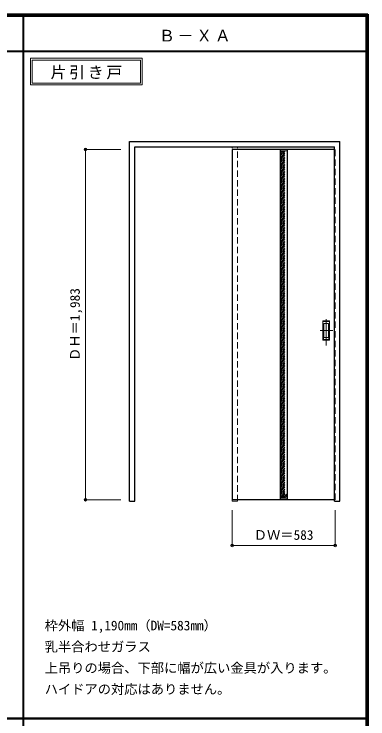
# Model space of a CAD drawing. Units: millimetres, scale not verified. Extents: x -6000 to 5700, y -4307 to 4175.
# Drawn here: x 3699 to 5700, y 186 to 4175 of the extents above; entities that cross this region are included whole.
import ezdxf
from ezdxf.enums import TextEntityAlignment as Align

# ---------------------------------------------------------------- set-up
doc = ezdxf.new("R2010")
doc.units = ezdxf.units.MM
doc.header["$LTSCALE"] = 30
doc.header["$PDMODE"] = 32
doc.header["$PDSIZE"] = 15
doc.linetypes.add('CHAIN1', pattern=[8, 5, -1, 1, -1])
doc.linetypes.add('DASHED1', pattern=[1.8, 1.2, -0.6])
for name, color, linetype, lineweight in [('0-2_扉', 4, 'DASHED1', 9), ('0-3_仕上げ', 7, 'Continuous', 18), ('0-4_枠', 3, 'Continuous', 25), ('0-6_引手', 7, 'Continuous', 18), ('0-A_文字', 7, 'Continuous', 18), ('0-B_寸法', 7, 'Continuous', 9), ('0-C_ハッチ', 4, 'DASHED1', 9), ('F-1_枠', 6, 'Continuous', 40)]:
    doc.layers.add(name, color=color, linetype=linetype, lineweight=lineweight)
doc.styles.add('ＭＳ ゴシック', font='')
doc.styles.get('ＭＳ ゴシック').set_extended_font_data('MS Gothic')

msp = doc.modelspace()

# ---------------------------------------------------------------- linework, layer by layer
at = {"layer": '0-2_扉', "color": 3, "linetype": 'Continuous', "lineweight": 25}
for p, q in [((5512, 3409.5), (4932, 3409.5)), ((4932, 3409.5), (4932, 1426.5)), ((5512, 1426.5), (4932, 1426.5))]:
    msp.add_line(p, q, dxfattribs=at)
at = {"layer": '0-2_扉'}
for p, q in [((4932, 3409.5), (4932, 3405.5)), ((5512, 3409.5), (5515, 3409.5))]:
    msp.add_line(p, q, dxfattribs=at)
msp.add_lwpolyline([(5512, 1426.5), (5515, 1426.5), (5515, 3409.5)], dxfattribs=at)
at = {"layer": '0-3_仕上げ', "color": 3, "lineweight": 25}
for p, q in [((5204.5, 3409.5), (5204.5, 1426.5)), ((5242.5, 3409.5), (5242.5, 1426.5))]:
    msp.add_line(p, q, dxfattribs=at)
at = {"layer": '0-3_仕上げ'}
for p, q in [((5204.5, 3401.5), (5242.5, 3401.5)), ((5204.5, 1434.5), (5242.5, 1434.5))]:
    msp.add_line(p, q, dxfattribs=at)
at = {"layer": '0-4_枠'}
for p, q in [((4352, 1418), (4352, 3453)), ((4352, 3453), (5542, 3453)), ((5542, 1418), (5542, 3453)), ((4382, 3423), (5512, 3423)), ((5512, 1418), (5512, 3423)), ((5512, 1418), (5542, 1418))]:
    msp.add_line(p, q, dxfattribs=at)
at = {"layer": '0-4_枠', "color": 4, "linetype": 'DASHED1', "lineweight": 9}
for p, q in [((4932, 1418), (4932, 3423)), ((4962, 1418), (4962, 3423)), ((4932, 1418), (4962, 1418))]:
    msp.add_line(p, q, dxfattribs=at)
at = {"layer": '0-4_枠'}
msp.add_lwpolyline([(4352, 1418), (4382, 1418), (4382, 3423)], dxfattribs=at)
at = {"layer": '0-6_引手'}
for p, q in [((5483, 2439), (5445, 2439)), ((5445, 2329), (5445, 2439)), ((5483, 2439), (5445, 2439)), ((5445, 2329), (5445, 2439)), ((5483, 2329), (5483, 2439)), ((5483, 2329), (5483, 2439)), ((5476.5, 2423), (5451.5, 2423)), ((5451.5, 2345), (5451.5, 2423)), ((5476.5, 2423), (5451.5, 2423)), ((5451.5, 2345), (5451.5, 2423)), ((5476.5, 2345), (5476.5, 2423)), ((5476.5, 2345), (5476.5, 2423)), ((5483, 2329), (5445, 2329)), ((5483, 2329), (5445, 2329)), ((5476.5, 2345), (5451.5, 2345)), ((5476.5, 2345), (5451.5, 2345))]:
    msp.add_line(p, q, dxfattribs=at)
at = {"layer": '0-6_引手', "linetype": 'DASHED1'}
for p, q in [((5448, 2333), (5448, 2435)), ((5448, 2333), (5448, 2435)), ((5480, 2333), (5448, 2333)), ((5480, 2333), (5448, 2333))]:
    msp.add_line(p, q, dxfattribs=at)
at = {"layer": '0-6_引手', "linetype": 'CHAIN1'}
for p, q in [((5464, 2298.77), (5464, 2469.62)), ((5464, 2298.77), (5464, 2469.62)), ((5502.07, 2384), (5429.56, 2384)), ((5502.07, 2384), (5429.56, 2384))]:
    msp.add_line(p, q, dxfattribs=at)
at = {"layer": '0-6_引手', "linetype": 'DASHED1'}
msp.add_lwpolyline([(5480, 2333), (5480, 2435), (5448, 2435)], dxfattribs=at)
msp.add_lwpolyline([(5480, 2333), (5480, 2435), (5448, 2435)], dxfattribs=at)
at = {"layer": '0-A_文字'}
for p, q in [((3792, 3925), (3792, 3775)), ((3802, 3915), (3802, 3785)), ((3802, 3915), (4413.03, 3915)), ((4413.03, 3915), (4413.03, 3785)), ((3792, 3775), (4423.03, 3775)), ((3802, 3785), (4413.03, 3785))]:
    msp.add_line(p, q, dxfattribs=at)
msp.add_lwpolyline([(3792, 3925), (4423.03, 3925), (4423.03, 3775)], dxfattribs=at)
at = {"layer": '0-B_寸法', "color": 4}
for p, q in [((4102, 3409.5), (4102, 1426.5)), ((4102, 3409.5), (4302, 3409.5)), ((4102, 1426.5), (4302, 1426.5)), ((5515, 1168), (5515, 1368))]:
    msp.add_line(p, q, dxfattribs=at)
msp.add_lwpolyline([(5515, 1168), (4932, 1168), (4932, 1368)], dxfattribs=at)
at = {"layer": '0-B_寸法'}
for p in [(4102, 3409.5), (4102, 1426.5), (4932, 1168), (5515, 1168)]:
    msp.add_point(p, dxfattribs=at)
at = {"layer": '0-C_ハッチ'}
for p, q in [((5204.5, 3391.8), (5214.2, 3401.5)), ((5204.5, 3372), (5234, 3401.5)), ((5204.5, 3381.9), (5224.1, 3401.5)), ((5204.5, 3362.1), (5242.5, 3400.1)), ((5204.5, 3352.2), (5242.5, 3390.2)), ((5204.5, 3342.3), (5242.5, 3380.3)), ((5204.5, 3332.4), (5242.5, 3370.4)), ((5204.5, 3322.5), (5242.5, 3360.5)), ((5204.5, 3312.6), (5242.5, 3350.6)), ((5204.5, 3302.7), (5242.5, 3340.7)), ((5204.5, 3292.8), (5242.5, 3330.8)), ((5204.5, 3282.91), (5242.5, 3320.91)), ((5204.5, 3273.01), (5242.5, 3311.01)), ((5204.5, 3263.11), (5242.5, 3301.11)), ((5204.5, 3253.21), (5242.5, 3291.21)), ((5204.5, 3243.31), (5242.5, 3281.31)), ((5204.5, 3233.41), (5242.5, 3271.41)), ((5204.5, 3223.51), (5242.5, 3261.51)), ((5204.5, 3213.61), (5242.5, 3251.61)), ((5204.5, 3203.71), (5242.5, 3241.71)), ((5204.5, 3193.81), (5242.5, 3231.81)), ((5204.5, 3183.91), (5242.5, 3221.91)), ((5204.5, 3174.01), (5242.5, 3212.01)), ((5204.5, 3164.11), (5242.5, 3202.11)), ((5204.5, 3154.21), (5242.5, 3192.21)), ((5204.5, 3144.31), (5242.5, 3182.31)), ((5204.5, 3134.41), (5242.5, 3172.41)), ((5204.5, 3124.51), (5242.5, 3162.51)), ((5204.5, 3114.61), (5242.5, 3152.61)), ((5204.5, 3104.71), (5242.5, 3142.71)), ((5204.5, 3094.81), (5242.5, 3132.81)), ((5204.5, 3084.92), (5242.5, 3122.92)), ((5204.5, 3075.02), (5242.5, 3113.02)), ((5204.5, 3065.12), (5242.5, 3103.12)), ((5204.5, 3055.22), (5242.5, 3093.22)), ((5204.5, 3045.32), (5242.5, 3083.32)), ((5204.5, 3035.42), (5242.5, 3073.42)), ((5204.5, 3025.52), (5242.5, 3063.52)), ((5204.5, 3015.62), (5242.5, 3053.62)), ((5204.5, 3005.72), (5242.5, 3043.72)), ((5204.5, 2995.82), (5242.5, 3033.82)), ((5204.5, 2985.92), (5242.5, 3023.92)), ((5204.5, 2976.02), (5242.5, 3014.02)), ((5204.5, 2966.12), (5242.5, 3004.12)), ((5204.5, 2956.22), (5242.5, 2994.22)), ((5204.5, 2946.32), (5242.5, 2984.32)), ((5204.5, 2936.42), (5242.5, 2974.42)), ((5204.5, 2926.52), (5242.5, 2964.52)), ((5204.5, 2916.62), (5242.5, 2954.62)), ((5204.5, 2906.72), (5242.5, 2944.72)), ((5204.5, 2896.82), (5242.5, 2934.82)), ((5204.5, 2886.93), (5242.5, 2924.93)), ((5204.5, 2877.03), (5242.5, 2915.03)), ((5204.5, 2867.13), (5242.5, 2905.13)), ((5204.5, 2857.23), (5242.5, 2895.23)), ((5204.5, 2847.33), (5242.5, 2885.33)), ((5204.5, 2837.43), (5242.5, 2875.43)), ((5204.5, 2827.53), (5242.5, 2865.53)), ((5204.5, 2817.63), (5242.5, 2855.63)), ((5204.5, 2807.73), (5242.5, 2845.73)), ((5204.5, 2797.83), (5242.5, 2835.83)), ((5204.5, 2787.93), (5242.5, 2825.93)), ((5204.5, 2778.03), (5242.5, 2816.03)), ((5204.5, 2768.13), (5242.5, 2806.13)), ((5204.5, 2758.23), (5242.5, 2796.23)), ((5204.5, 2748.33), (5242.5, 2786.33)), ((5204.5, 2738.43), (5242.5, 2776.43)), ((5204.5, 2728.53), (5242.5, 2766.53)), ((5204.5, 2718.63), (5242.5, 2756.63)), ((5204.5, 2708.73), (5242.5, 2746.73)), ((5204.5, 2698.83), (5242.5, 2736.83)), ((5204.5, 2688.94), (5242.5, 2726.94)), ((5204.5, 2679.04), (5242.5, 2717.04)), ((5204.5, 2669.14), (5242.5, 2707.14)), ((5204.5, 2659.24), (5242.5, 2697.24)), ((5204.5, 2649.34), (5242.5, 2687.34)), ((5204.5, 2639.44), (5242.5, 2677.44)), ((5204.5, 2629.54), (5242.5, 2667.54)), ((5204.5, 2619.64), (5242.5, 2657.64)), ((5204.5, 2609.74), (5242.5, 2647.74)), ((5204.5, 2599.84), (5242.5, 2637.84)), ((5204.5, 2589.94), (5242.5, 2627.94)), ((5204.5, 2580.04), (5242.5, 2618.04)), ((5204.5, 2570.14), (5242.5, 2608.14)), ((5204.5, 2560.24), (5242.5, 2598.24)), ((5204.5, 2550.34), (5242.5, 2588.34)), ((5204.5, 2540.44), (5242.5, 2578.44)), ((5204.5, 2530.54), (5242.5, 2568.54)), ((5204.5, 2520.64), (5242.5, 2558.64)), ((5204.5, 2510.74), (5242.5, 2548.74)), ((5204.5, 2500.84), (5242.5, 2538.84)), ((5204.5, 2490.95), (5242.5, 2528.95)), ((5204.5, 2481.05), (5242.5, 2519.05)), ((5204.5, 2471.15), (5242.5, 2509.15)), ((5204.5, 2461.25), (5242.5, 2499.25)), ((5204.5, 2451.35), (5242.5, 2489.35)), ((5204.5, 2441.45), (5242.5, 2479.45)), ((5204.5, 2431.55), (5242.5, 2469.55)), ((5204.5, 2421.65), (5242.5, 2459.65)), ((5204.5, 2411.75), (5242.5, 2449.75)), ((5204.5, 2401.85), (5242.5, 2439.85)), ((5204.5, 2391.95), (5242.5, 2429.95)), ((5204.5, 2382.05), (5242.5, 2420.05)), ((5204.5, 2372.15), (5242.5, 2410.15)), ((5204.5, 2362.25), (5242.5, 2400.25)), ((5204.5, 2352.35), (5242.5, 2390.35)), ((5204.5, 2342.45), (5242.5, 2380.45)), ((5204.5, 2332.55), (5242.5, 2370.55)), ((5204.5, 2322.65), (5242.5, 2360.65)), ((5204.5, 2312.75), (5242.5, 2350.75)), ((5204.5, 2302.86), (5242.5, 2340.86)), ((5204.5, 2292.96), (5242.5, 2330.96)), ((5204.5, 2283.06), (5242.5, 2321.06)), ((5204.5, 2273.16), (5242.5, 2311.16)), ((5204.5, 2263.26), (5242.5, 2301.26)), ((5204.5, 2253.36), (5242.5, 2291.36)), ((5204.5, 2243.46), (5242.5, 2281.46)), ((5204.5, 2233.56), (5242.5, 2271.56)), ((5204.5, 2223.66), (5242.5, 2261.66)), ((5204.5, 2213.76), (5242.5, 2251.76)), ((5204.5, 2203.86), (5242.5, 2241.86)), ((5204.5, 2193.96), (5242.5, 2231.96)), ((5204.5, 2184.06), (5242.5, 2222.06)), ((5204.5, 2174.16), (5242.5, 2212.16)), ((5204.5, 2164.26), (5242.5, 2202.26)), ((5204.5, 2154.36), (5242.5, 2192.36)), ((5204.5, 2144.46), (5242.5, 2182.46)), ((5204.5, 2134.56), (5242.5, 2172.56)), ((5204.5, 2124.66), (5242.5, 2162.66)), ((5204.5, 2114.76), (5242.5, 2152.76)), ((5204.5, 2104.87), (5242.5, 2142.87)), ((5204.5, 2094.97), (5242.5, 2132.97)), ((5204.5, 2085.07), (5242.5, 2123.07)), ((5204.5, 2075.17), (5242.5, 2113.17)), ((5204.5, 2065.27), (5242.5, 2103.27)), ((5204.5, 2055.37), (5242.5, 2093.37)), ((5204.5, 2045.47), (5242.5, 2083.47)), ((5204.5, 2035.57), (5242.5, 2073.57)), ((5204.5, 2025.67), (5242.5, 2063.67)), ((5204.5, 2015.77), (5242.5, 2053.77)), ((5204.5, 2005.87), (5242.5, 2043.87)), ((5204.5, 1995.97), (5242.5, 2033.97)), ((5204.5, 1986.07), (5242.5, 2024.07)), ((5204.5, 1976.17), (5242.5, 2014.17)), ((5204.5, 1966.27), (5242.5, 2004.27)), ((5204.5, 1956.37), (5242.5, 1994.37)), ((5204.5, 1946.47), (5242.5, 1984.47)), ((5204.5, 1936.57), (5242.5, 1974.57)), ((5204.5, 1926.67), (5242.5, 1964.67)), ((5204.5, 1916.77), (5242.5, 1954.77)), ((5204.5, 1906.88), (5242.5, 1944.88)), ((5204.5, 1896.98), (5242.5, 1934.98)), ((5204.5, 1887.08), (5242.5, 1925.08)), ((5204.5, 1877.18), (5242.5, 1915.18)), ((5204.5, 1867.28), (5242.5, 1905.28)), ((5204.5, 1857.38), (5242.5, 1895.38)), ((5204.5, 1847.48), (5242.5, 1885.48)), ((5204.5, 1837.58), (5242.5, 1875.58)), ((5204.5, 1827.68), (5242.5, 1865.68)), ((5204.5, 1817.78), (5242.5, 1855.78)), ((5204.5, 1807.88), (5242.5, 1845.88)), ((5204.5, 1797.98), (5242.5, 1835.98)), ((5204.5, 1788.08), (5242.5, 1826.08)), ((5204.5, 1778.18), (5242.5, 1816.18)), ((5204.5, 1768.28), (5242.5, 1806.28)), ((5204.5, 1758.38), (5242.5, 1796.38)), ((5204.5, 1748.48), (5242.5, 1786.48)), ((5204.5, 1738.58), (5242.5, 1776.58)), ((5204.5, 1728.68), (5242.5, 1766.68)), ((5204.5, 1718.78), (5242.5, 1756.78)), ((5204.5, 1708.89), (5242.5, 1746.89)), ((5204.5, 1698.99), (5242.5, 1736.99)), ((5204.5, 1689.09), (5242.5, 1727.09)), ((5204.5, 1679.19), (5242.5, 1717.19)), ((5204.5, 1669.29), (5242.5, 1707.29)), ((5204.5, 1659.39), (5242.5, 1697.39)), ((5204.5, 1649.49), (5242.5, 1687.49)), ((5204.5, 1639.59), (5242.5, 1677.59)), ((5204.5, 1629.69), (5242.5, 1667.69)), ((5204.5, 1619.79), (5242.5, 1657.79)), ((5204.5, 1609.89), (5242.5, 1647.89)), ((5204.5, 1599.99), (5242.5, 1637.99)), ((5204.5, 1590.09), (5242.5, 1628.09)), ((5204.5, 1580.19), (5242.5, 1618.19)), ((5204.5, 1570.29), (5242.5, 1608.29)), ((5204.5, 1560.39), (5242.5, 1598.39)), ((5204.5, 1550.49), (5242.5, 1588.49)), ((5204.5, 1540.59), (5242.5, 1578.59)), ((5204.5, 1530.69), (5242.5, 1568.69)), ((5204.5, 1520.79), (5242.5, 1558.79)), ((5204.5, 1510.9), (5242.5, 1548.9)), ((5204.5, 1501), (5242.5, 1539)), ((5204.5, 1491.1), (5242.5, 1529.1)), ((5204.5, 1481.2), (5242.5, 1519.2)), ((5204.5, 1471.3), (5242.5, 1509.3)), ((5204.5, 1461.4), (5242.5, 1499.4)), ((5204.5, 1451.5), (5242.5, 1489.5)), ((5204.5, 1441.6), (5242.5, 1479.6)), ((5207.3, 1434.5), (5242.5, 1469.7)), ((5217.2, 1434.5), (5242.5, 1459.8)), ((5227.1, 1434.5), (5242.5, 1449.9)), ((5237, 1434.5), (5242.5, 1440))]:
    msp.add_line(p, q, dxfattribs=at)
at = {"layer": 'F-1_枠'}
for p, q in [((-6000, 4175), (5700, 4175)), ((-6000, 4170), (5700, 4170)), ((-6000, 4165), (5700, 4165)), ((3752, -3790), (3752, 4175)), ((5690, 4175), (5690, -4205)), ((5695, 4175), (5695, -4205)), ((5700, 4175), (5700, -4205)), ((-6000, 3965), (5700, 3965)), ((-6000, 190.5), (5700, 190.5)), ((-6000, 187.5), (5700, 187.5))]:
    msp.add_line(p, q, dxfattribs=at)

# ---------------------------------------------------------------- texts
at = {"layer": '0-A_文字', "style": 'ＭＳ ゴシック'}
for s, p in [('枠外幅 1,190mm（DW=583mm）', (3872, 670.5)), ('乳半合わせガラス', (3872, 550.5)), ('上吊りの場合、下部に幅が広い金具が入ります。', (3872, 430.5)), ('ハイドアの対応はありません。', (3872, 310.5))]:
    msp.add_text(s, height=54.99, dxfattribs=at).set_placement(p, align=Align.BOTTOM_LEFT)
at = {"layer": '0-A_文字', "char_height": 65.98, "attachment_point": 7, "style": 'ＭＳ ゴシック'}
for s, insert in [('\\T1.17;Ｂ－ＸＡ', (4518.5, 4020)), ('\\T1.17;片引き戸', (3905.02, 3805))]:
    msp.add_mtext(s, dxfattribs=dict(at, insert=insert))
at = {"layer": '0-B_寸法', "style": 'ＭＳ ゴシック'}
msp.add_text('ＤＨ＝1,983', height=54.99, rotation=90, dxfattribs=at).set_placement((4087, 2211.75), align=Align.BOTTOM_LEFT)
msp.add_text('ＤＷ＝583', height=54.99, dxfattribs=at).set_placement((5054.75, 1183), align=Align.BOTTOM_LEFT)

doc.saveas('drawing.dxf')
